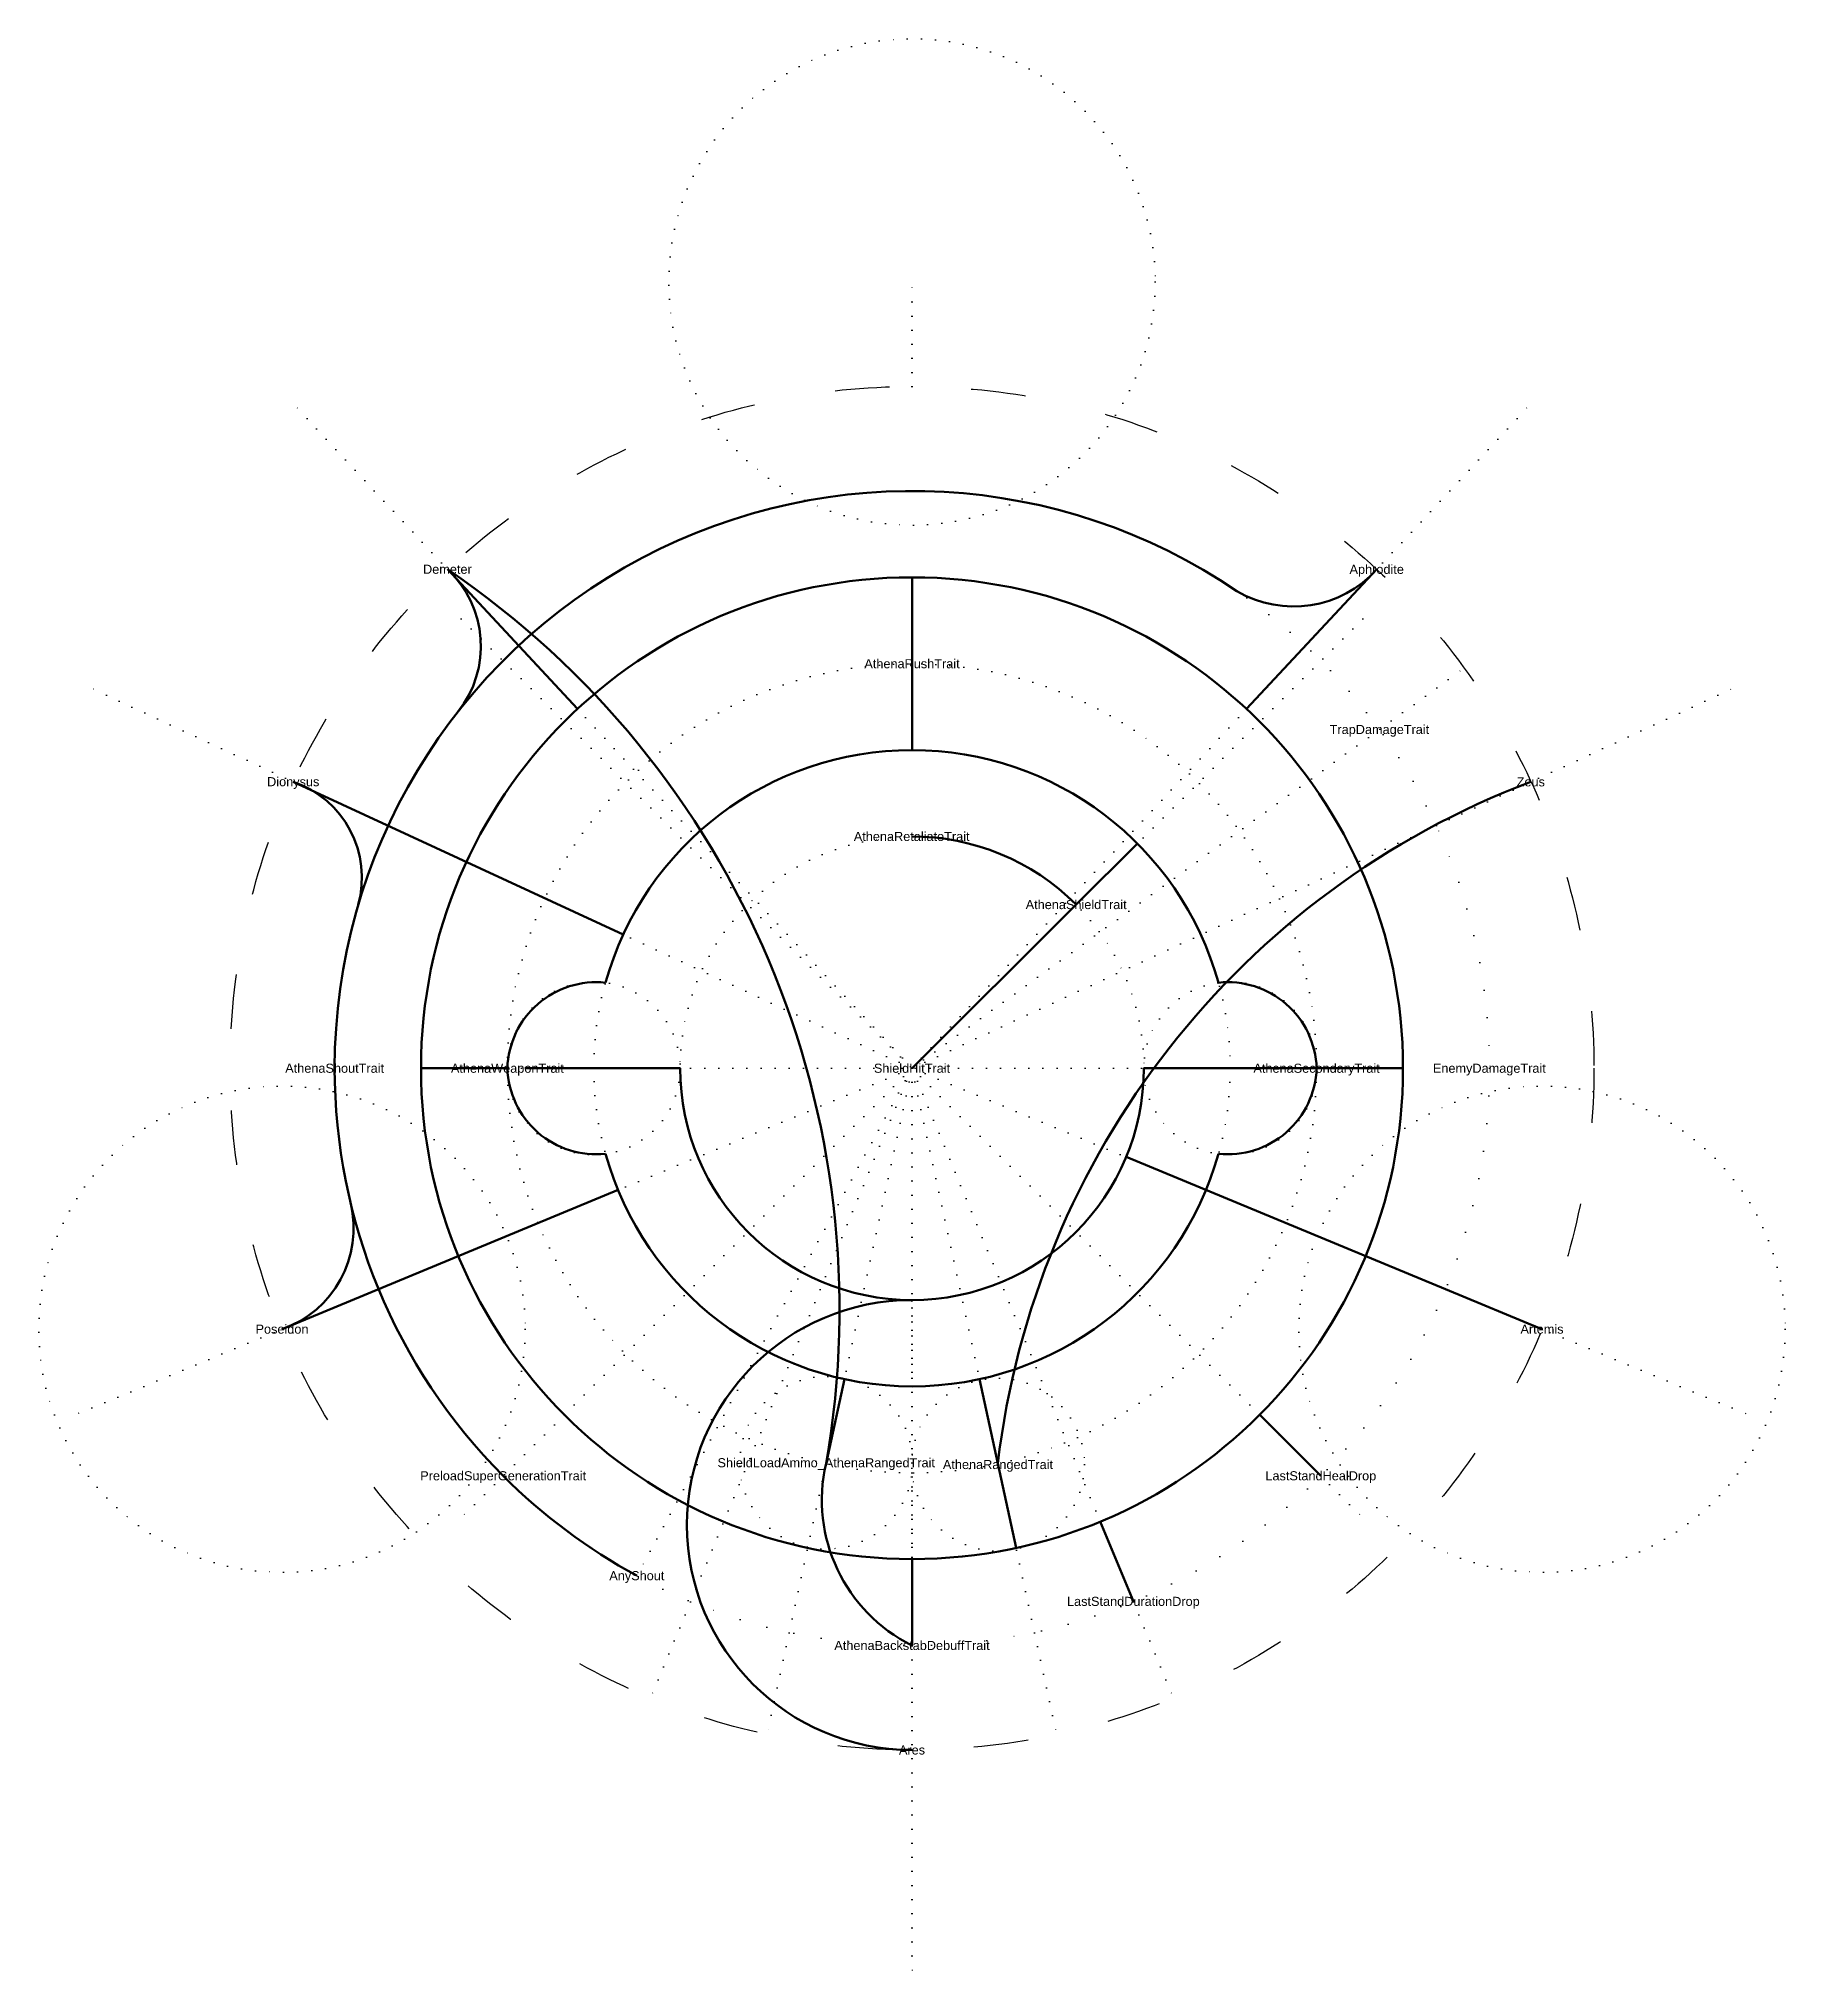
# Model space of a CAD drawing. Header units: millimetres. Extents: x -192 to 192, y -200 to 226.
import ezdxf
from ezdxf.enums import TextEntityAlignment as Align

# ---------------------------------------------------------------- set-up
doc = ezdxf.new("R2010")
doc.units = ezdxf.units.MM
doc.linetypes.add('ACAD_ISO03W100', pattern=[30, 12, -18])
doc.linetypes.add('ACAD_ISO07W100', pattern=[3, 0, -3])
for name, color, linetype, lineweight, true_color in [('Boons', 1, 'Continuous', 25, 0xff0000), ('C ... Attacks', 6, 'Continuous', 50, 0xff00ff), ('C ... AttackSpecial', 4, 'Continuous', 50, 0x00ffff), ('C ... Call', 30, 'Continuous', 50, 0xff7f00), ('C ... Cast', 1, 'Continuous', 50, 0xff0000), ('C ... Deflect', 5, 'Continuous', 50, 0x0000ff), ('C ... Demeter', 136, 'Continuous', 50, 0x008080), ('C ... Dionysus', 216, 'Continuous', 50, 0x800080), ('C ... LoadAmmo', 16, 'Continuous', 50, 0x800000), ('C ... NotAid', 2, 'Continuous', 50, 0xffff00), ('C ... Poseidon', 136, 'Continuous', 50, 0x008080), ('C ... Riposte', 176, 'Continuous', 50, 0x000080), ('C ... Shield', 56, 'Continuous', 50, 0x808000)]:
    doc.layers.add(name, color=color, linetype=linetype, lineweight=lineweight, true_color=true_color)
for name, color, linetype, lineweight, true_color, plot in [('Duos', 30, 'Continuous', 25, 0xff7f00, False), ('Guidelines', 18, 'ACAD_ISO07W100', 25, 0x000000, False), ('LayoutRadius', 18, 'ACAD_ISO03W100', 25, 0x000000, False)]:
    doc.layers.add(name, color=color, linetype=linetype, lineweight=lineweight, true_color=true_color, plot=plot)
doc.styles.add('textstyle11', font='')
doc.styles.add('textstyle12', font='')
doc.styles.add('textstyle13', font='')
doc.styles.add('textstyle14', font='')
doc.styles.add('textstyle15', font='')
doc.styles.add('textstyle16', font='')
doc.styles.add('textstyle17', font='')
doc.styles.add('textstyle18', font='')
doc.styles.add('textstyle19', font='')
doc.styles.add('textstyle20', font='')
doc.styles.add('textstyle21', font='')
doc.styles.add('textstyle22', font='')
doc.styles.add('textstyle23', font='')
doc.styles.add('textstyle24', font='')
doc.styles.add('textstyle25', font='')
doc.styles.add('textstyle26', font='')
doc.styles.add('textstyle27', font='')
doc.styles.add('textstyle28', font='')
doc.styles.add('textstyle29', font='')
doc.styles.add('textstyle30', font='')
doc.styles.add('textstyle31', font='')
doc.styles.add('textstyle32', font='')
doc.styles.add('textstyle33', font='')
doc.styles.get('textstyle11').set_extended_font_data('Arial')
doc.styles.get('textstyle12').set_extended_font_data('Arial')
doc.styles.get('textstyle13').set_extended_font_data('Arial')
doc.styles.get('textstyle14').set_extended_font_data('Arial')
doc.styles.get('textstyle15').set_extended_font_data('Arial')
doc.styles.get('textstyle16').set_extended_font_data('Arial')
doc.styles.get('textstyle17').set_extended_font_data('Arial')
doc.styles.get('textstyle18').set_extended_font_data('Arial')
doc.styles.get('textstyle19').set_extended_font_data('Arial')
doc.styles.get('textstyle20').set_extended_font_data('Arial')
doc.styles.get('textstyle21').set_extended_font_data('Arial')
doc.styles.get('textstyle22').set_extended_font_data('Arial')
doc.styles.get('textstyle23').set_extended_font_data('Arial')
doc.styles.get('textstyle24').set_extended_font_data('Arial')
doc.styles.get('textstyle25').set_extended_font_data('Arial')
doc.styles.get('textstyle26').set_extended_font_data('Arial')
doc.styles.get('textstyle27').set_extended_font_data('Arial')
doc.styles.get('textstyle28').set_extended_font_data('Arial')
doc.styles.get('textstyle29').set_extended_font_data('Arial')
doc.styles.get('textstyle30').set_extended_font_data('Arial')
doc.styles.get('textstyle31').set_extended_font_data('Arial')
doc.styles.get('textstyle32').set_extended_font_data('Arial')
doc.styles.get('textstyle33').set_extended_font_data('Arial')

msp = doc.modelspace()

# ---------------------------------------------------------------- linework, layer by layer
at = {"layer": 'C ... Attacks'}
for p, q in [((-18.91, -86.97), (-14.87, -68.4)), ((18.87, -86.98), (14.84, -68.41))]:
    msp.add_line(p, q, dxfattribs=at)
for centre, radius, start, end in [((-69.49, 0.59), 19.52, 181.7197, 276.0802), ((69.49, 0.59), 19.52, 263.9198, 358.2803), ((0, 0), 70, 195.5999, 344.4001)]:
    msp.add_arc(centre, radius, start, end, dxfattribs=at)
at = {"layer": 'C ... AttackSpecial'}
for p, q in [((-85.13, 0), (-51, 0)), ((89, 0), (51, 0)), ((47.12, -19.52), (117.33, -48.6)), ((117.33, -48.6), (138.58, -57.4))]:
    msp.add_line(p, q, dxfattribs=at)
for centre, radius, start, end in [((0, 0), 51, 180, 0), ((0, -100.5), 49.5, 90, 270)]:
    msp.add_arc(centre, radius, start, end, dxfattribs=at)
at = {"layer": 'C ... Call'}
for centre, radius, start, end in [((0, 0), 127, 55.7546, 180), ((-117.98, 92.86), 23.14, 321.2966, 47.0172), ((83.93, 126.1), 24.52, 239.4501, 318.2614), ((-143.31, 41.92), 22.31, 344.4928, 71.191), ((0, 0), 127, 180, 224.9166), ((-146.28, -35.24), 23.46, 289.1436, 13.5451), ((0, 0), 127, 224.9166, 241.5352)]:
    msp.add_arc(centre, radius, start, end, dxfattribs=at)
at = {"layer": 'C ... Cast'}
msp.add_arc((201.25, -108.73), 183.68, 110.768, 173.1987, dxfattribs=at)
at = {"layer": 'C ... Deflect'}
for p, q in [((0, 89), (0, 70)), ((49.57, 49.43), (36.11, 36.01))]:
    msp.add_line(p, q, dxfattribs=at)
for centre, radius, start, end in [((0, 0), 70, 15.5999, 164.4001), ((-69.49, -0.59), 19.52, 83.9198, 178.2803), ((69.49, -0.59), 19.52, 1.7197, 96.0802)]:
    msp.add_arc(centre, radius, start, end, dxfattribs=at)
at = {"layer": 'C ... Demeter'}
msp.add_line((-73.59, 79.05), (-102.2, 109.79), dxfattribs=at)
msp.add_arc((-212.72, -53.01), 196.77, 350.0607, 55.8284, dxfattribs=at)
at = {"layer": 'C ... Dionysus'}
msp.add_line((-63.52, 29.42), (-136.11, 63.04), dxfattribs=at)
at = {"layer": 'C ... LoadAmmo'}
msp.add_arc((15.9, -95.01), 35.73, 166.9969, 243.5697, dxfattribs=at)
at = {"layer": 'C ... NotAid'}
for p, q in [((0, 89), (0, 108)), ((73.6, 79.04), (102.22, 109.77)), ((-89, 0), (-108, 0)), ((89, 0), (108, 0)), ((76.48, -76.26), (89.93, -89.67)), ((18.87, -86.98), (22.9, -105.55)), ((41.4, -99.75), (48.69, -117.3)), ((0, -127), (0, -108))]:
    msp.add_line(p, q, dxfattribs=at)
msp.add_circle((0, 0), 108, dxfattribs=at)
at = {"layer": 'C ... Poseidon'}
msp.add_line((-64.67, -26.79), (-138.58, -57.4), dxfattribs=at)
at = {"layer": 'C ... Riposte'}
msp.add_arc((0, 0), 51, 45, 90.0834, dxfattribs=at)
at = {"layer": 'C ... Shield'}
msp.add_line((36.11, 36.01), (0, 0), dxfattribs=at)
at = {"layer": 'Guidelines'}
for p, q in [((0, 150), (0, 173)), ((0, 0), (-136.27, 146.39)), ((0, 0), (136.3, 146.37)), ((-99.14, 98.85), (99.14, -98.85)), ((99.14, 98.85), (-99.14, -98.85)), ((0, 0), (121.44, 88.04)), ((0, 0), (-181.48, 84.05)), ((0, 0), (181.5, 84.02)), ((-89, 0), (89, 0)), ((-89, 0), (-70, 0)), ((0, 0), (-57.5, -138.54)), ((0, 0), (-184.78, -76.54)), ((0, 0), (-60.53, -111.65)), ((0, 0), (-31.62, -145.43)), ((0, 0), (0, -200)), ((0, 0), (184.78, -76.54)), ((0, 0), (57.5, -138.54)), ((0, 0), (31.63, -145.83)), ((0, -70), (0, -51)), ((0, -89), (0, -127))]:
    msp.add_line(p, q, dxfattribs=at)
for centre, radius in [((0, 173), 53.5), ((0, 0), 89), ((0, 0), 70), ((0, 0), 51), ((-70, 0), 19), ((70, 0), 19), ((-138.58, -57.4), 53.5), ((138.58, -57.4), 53.5), ((-18.87, -86.8), 19), ((18.91, -87.19), 19)]:
    msp.add_circle(centre, radius, dxfattribs=at)
at = {"layer": 'Guidelines', "ltscale": 2}
msp.add_circle((0, 0), 127, dxfattribs=at)
at = {"layer": 'LayoutRadius'}
msp.add_circle((0, 0), 150, dxfattribs=at)

# ---------------------------------------------------------------- texts
at = {"layer": 'Boons'}
for s, style, p in [('AthenaRushTrait', 'textstyle13', (0, 89)), ('TrapDamageTrait', 'textstyle24', (102.82, 74.54)), ('AthenaRetaliateTrait', 'textstyle21', (-0.07, 51)), ('AthenaShieldTrait', 'textstyle20', (36.11, 36.01)), ('AthenaShoutTrait', 'textstyle23', (-127, 0)), ('AthenaWeaponTrait', 'textstyle14', (-89, 0)), ('ShieldHitTrait', 'textstyle22', (0, 0)), ('AthenaSecondaryTrait', 'textstyle12', (89, 0)), ('EnemyDamageTrait', 'textstyle16', (127, 0)), ('PreloadSuperGenerationTrait', 'textstyle17', (-89.93, -89.67)), ('ShieldLoadAmmo_AthenaRangedTrait', 'textstyle15', (-18.87, -86.8)), ('AthenaRangedTrait', 'textstyle11', (18.91, -87.19)), ('LastStandHealDrop', 'textstyle18', (89.93, -89.67)), ('AnyShout', 'textstyle33', (-60.53, -111.65)), ('LastStandDurationDrop', 'textstyle19', (48.69, -117.3)), ('AthenaBackstabDebuffTrait', 'textstyle25', (0, -127))]:
    msp.add_text(s, height=2, dxfattribs=dict(at, style=style)).set_placement(p, align=Align.MIDDLE_CENTER)
at = {"layer": 'Duos'}
for s, style, p in [('Demeter', 'textstyle28', (-102.2, 109.79)), ('Aphrodite', 'textstyle29', (102.22, 109.77)), ('Dionysus', 'textstyle27', (-136.11, 63.04)), ('Zeus', 'textstyle30', (136.12, 63.01)), ('Poseidon', 'textstyle26', (-138.58, -57.4)), ('Artemis', 'textstyle31', (138.58, -57.4)), ('Ares', 'textstyle32', (0, -150))]:
    msp.add_text(s, height=2, dxfattribs=dict(at, style=style)).set_placement(p, align=Align.MIDDLE_CENTER)

doc.saveas('drawing.dxf')
